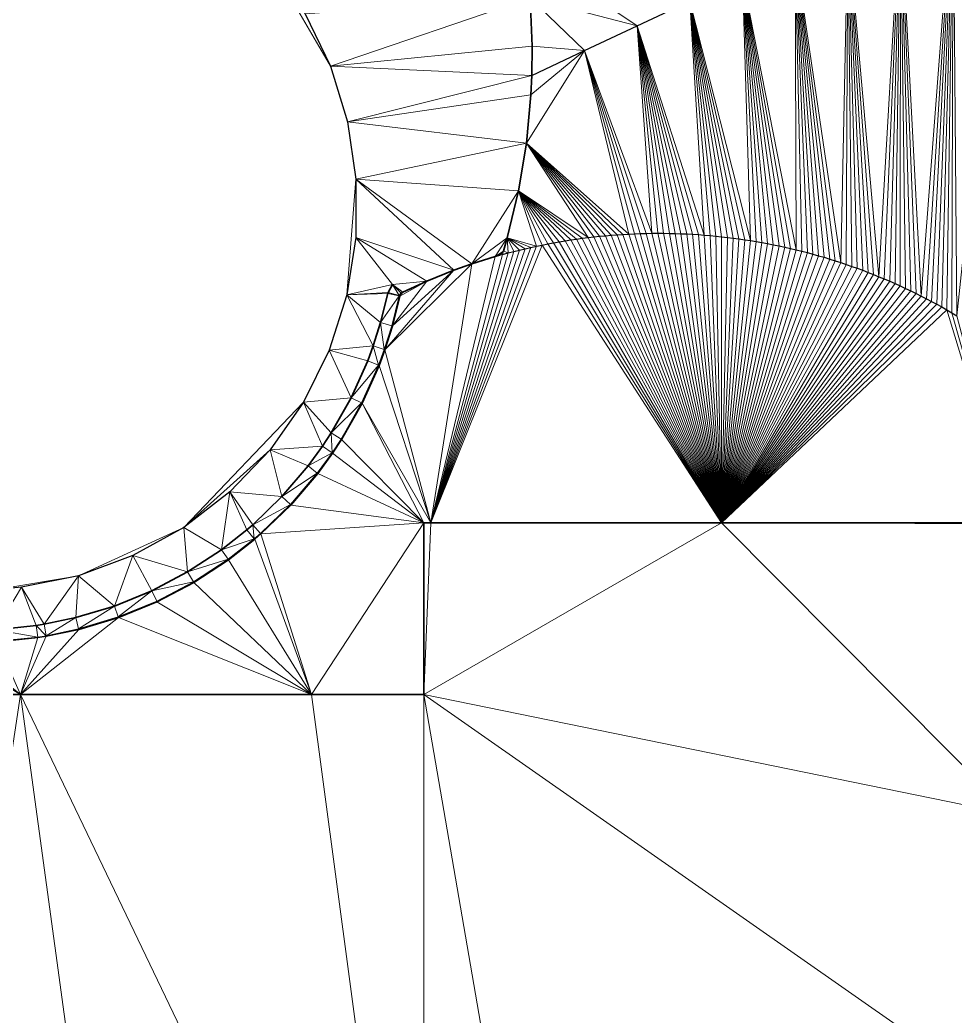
# Model space of a CAD drawing. Header units: metres. Extents: x 246428 to 246884, y 7418966 to 7419490.
# Drawn here: x 246852.26 to 246868.33, y 7419378 to 7419395.13 of the extents above; entities that cross this region are included whole.
import ezdxf

# ---------------------------------------------------------------- set-up
doc = ezdxf.new("R2010")
doc.units = ezdxf.units.M
doc.linetypes.add('blank name', pattern=[0])
doc.linetypes.add('HIDDEN', pattern=[9.525, 6.35, -3.175])
doc.layers.add('_12D_UNMAPPED', color=7, linetype='Continuous')
doc.layers.add('GRADELINES', color=250, linetype='HIDDEN', lineweight=25)
doc.layers.add('MISC_PATHS', color=7, linetype='Continuous', lineweight=35)
for name, color, linetype, lineweight, true_color in [('KERB_BACK', 7, 'Continuous', 35, 0x5fd2ff), ('KERB_LIP', 7, 'Continuous', 35, 0x5fd2ff), ('KERB_TOP', 7, 'Continuous', 18, 0xb9b9b9)]:
    doc.layers.add(name, color=color, linetype=linetype, lineweight=lineweight, true_color=true_color)

msp = doc.modelspace()

# ---------------------------------------------------------------- linework, layer by layer
at = {"layer": '_12D_UNMAPPED', "color": 3, "linetype": 'blank name', "lineweight": 0}
for points in [[(246868.362, 7419390.042, 36.398), (246868.298, 7419397.572, 36.606), (246869.203, 7419397.996, 36.596)], [(246867.75, 7419390.38, 36.401), (246867.393, 7419397.147, 36.616), (246868.298, 7419397.572, 36.606)], [(246867.838, 7419390.334, 36.4), (246867.75, 7419390.38, 36.401), (246868.298, 7419397.572, 36.606)], [(246867.927, 7419390.288, 36.4), (246867.838, 7419390.334, 36.4), (246868.298, 7419397.572, 36.606)], [(246868.015, 7419390.24, 36.4), (246867.927, 7419390.288, 36.4), (246868.298, 7419397.572, 36.606)], [(246868.103, 7419390.192, 36.399), (246868.015, 7419390.24, 36.4), (246868.298, 7419397.572, 36.606)], [(246868.19, 7419390.143, 36.399), (246868.103, 7419390.192, 36.399), (246868.298, 7419397.572, 36.606)], [(246868.276, 7419390.093, 36.399), (246868.19, 7419390.143, 36.399), (246868.298, 7419397.572, 36.606)], [(246868.362, 7419390.042, 36.398), (246868.276, 7419390.093, 36.399), (246868.298, 7419397.572, 36.606)], [(246867.022, 7419390.712, 36.404), (246866.487, 7419396.722, 36.626), (246867.393, 7419397.147, 36.616)], [(246867.114, 7419390.674, 36.403), (246867.022, 7419390.712, 36.404), (246867.393, 7419397.147, 36.616)], [(246867.206, 7419390.635, 36.403), (246867.114, 7419390.674, 36.403), (246867.393, 7419397.147, 36.616)], [(246867.298, 7419390.594, 36.403), (246867.206, 7419390.635, 36.403), (246867.393, 7419397.147, 36.616)], [(246867.389, 7419390.553, 36.402), (246867.298, 7419390.594, 36.403), (246867.393, 7419397.147, 36.616)], [(246867.48, 7419390.511, 36.402), (246867.389, 7419390.553, 36.402), (246867.393, 7419397.147, 36.616)], [(246867.66, 7419390.424, 36.401), (246867.57, 7419390.468, 36.401), (246867.393, 7419397.147, 36.616)], [(246867.75, 7419390.38, 36.401), (246867.66, 7419390.424, 36.401), (246867.393, 7419397.147, 36.616)], [(246867.57, 7419390.468, 36.401), (246867.48, 7419390.511, 36.402), (246867.393, 7419397.147, 36.616)], [(246866.366, 7419390.955, 36.407), (246865.582, 7419396.297, 36.636), (246866.487, 7419396.722, 36.626)], [(246866.46, 7419390.923, 36.407), (246866.366, 7419390.955, 36.407), (246866.487, 7419396.722, 36.626)], [(246866.555, 7419390.89, 36.406), (246866.46, 7419390.923, 36.407), (246866.487, 7419396.722, 36.626)], [(246866.836, 7419390.786, 36.405), (246866.743, 7419390.822, 36.405), (246866.487, 7419396.722, 36.626)], [(246866.743, 7419390.822, 36.405), (246866.649, 7419390.856, 36.406), (246866.487, 7419396.722, 36.626)], [(246866.649, 7419390.856, 36.406), (246866.555, 7419390.89, 36.406), (246866.487, 7419396.722, 36.626)], [(246867.022, 7419390.712, 36.404), (246866.929, 7419390.75, 36.404), (246866.487, 7419396.722, 36.626)], [(246866.929, 7419390.75, 36.404), (246866.836, 7419390.786, 36.405), (246866.487, 7419396.722, 36.626)], [(246861.024, 7419395.505, 36.676), (246860.929, 7419396.333, 36.67), (246862.866, 7419395.023, 36.666)], [(246862.866, 7419395.023, 36.666), (246860.929, 7419396.333, 36.67), (246863.772, 7419395.447, 36.656)], [(246865.597, 7419391.175, 36.411), (246864.677, 7419395.872, 36.646), (246865.582, 7419396.297, 36.636)], [(246865.694, 7419391.151, 36.411), (246865.597, 7419391.175, 36.411), (246865.582, 7419396.297, 36.636)], [(246866.271, 7419390.986, 36.408), (246866.175, 7419391.016, 36.408), (246865.582, 7419396.297, 36.636)], [(246865.983, 7419391.073, 36.409), (246865.887, 7419391.1, 36.41), (246865.582, 7419396.297, 36.636)], [(246866.366, 7419390.955, 36.407), (246866.271, 7419390.986, 36.408), (246865.582, 7419396.297, 36.636)], [(246866.175, 7419391.016, 36.408), (246866.079, 7419391.045, 36.409), (246865.582, 7419396.297, 36.636)], [(246866.079, 7419391.045, 36.409), (246865.983, 7419391.073, 36.409), (246865.582, 7419396.297, 36.636)], [(246865.887, 7419391.1, 36.41), (246865.791, 7419391.126, 36.41), (246865.582, 7419396.297, 36.636)], [(246865.791, 7419391.126, 36.41), (246865.694, 7419391.151, 36.411), (246865.582, 7419396.297, 36.636)], [(246856.594, 7419396.054, 37.184), (246857.159, 7419395.23, 37.194), (246857.593, 7419394.331, 37.201)], [(246864.813, 7419391.333, 36.416), (246863.772, 7419395.447, 36.656), (246864.677, 7419395.872, 36.646)], [(246865.304, 7419391.241, 36.413), (246865.206, 7419391.262, 36.414), (246864.677, 7419395.872, 36.646)], [(246865.499, 7419391.198, 36.412), (246865.402, 7419391.22, 36.412), (246864.677, 7419395.872, 36.646)], [(246865.01, 7419391.299, 36.415), (246864.911, 7419391.317, 36.415), (246864.677, 7419395.872, 36.646)], [(246864.911, 7419391.317, 36.415), (246864.813, 7419391.333, 36.416), (246864.677, 7419395.872, 36.646)], [(246865.108, 7419391.281, 36.414), (246865.01, 7419391.299, 36.415), (246864.677, 7419395.872, 36.646)], [(246865.597, 7419391.175, 36.411), (246865.499, 7419391.198, 36.412), (246864.677, 7419395.872, 36.646)], [(246865.206, 7419391.262, 36.414), (246865.108, 7419391.281, 36.414), (246864.677, 7419395.872, 36.646)], [(246865.402, 7419391.22, 36.412), (246865.304, 7419391.241, 36.413), (246864.677, 7419395.872, 36.646)], [(246857.159, 7419395.23, 37.194), (246861.024, 7419395.505, 36.676), (246857.593, 7419394.331, 37.201)], [(246861.024, 7419395.505, 36.676), (246861.061, 7419394.673, 36.683), (246857.593, 7419394.331, 37.201)], [(246861.961, 7419394.598, 36.676), (246861.024, 7419395.505, 36.676), (246862.866, 7419395.023, 36.666)], [(246861.061, 7419394.673, 36.683), (246861.024, 7419395.505, 36.676), (246861.961, 7419394.598, 36.676)], [(246864.019, 7419391.428, 36.421), (246862.866, 7419395.023, 36.666), (246863.772, 7419395.447, 36.656)], [(246864.714, 7419391.348, 36.417), (246864.615, 7419391.363, 36.417), (246863.772, 7419395.447, 36.656)], [(246864.317, 7419391.4, 36.419), (246864.218, 7419391.41, 36.42), (246863.772, 7419395.447, 36.656)], [(246864.218, 7419391.41, 36.42), (246864.118, 7419391.419, 36.42), (246863.772, 7419395.447, 36.656)], [(246864.118, 7419391.419, 36.42), (246864.019, 7419391.428, 36.421), (246863.772, 7419395.447, 36.656)], [(246864.417, 7419391.388, 36.419), (246864.317, 7419391.4, 36.419), (246863.772, 7419395.447, 36.656)], [(246864.516, 7419391.376, 36.418), (246864.417, 7419391.388, 36.419), (246863.772, 7419395.447, 36.656)], [(246864.615, 7419391.363, 36.417), (246864.516, 7419391.376, 36.418), (246863.772, 7419395.447, 36.656)], [(246864.813, 7419391.333, 36.416), (246864.714, 7419391.348, 36.417), (246863.772, 7419395.447, 36.656)], [(246863.119, 7419391.458, 36.428), (246861.961, 7419394.598, 36.676), (246862.866, 7419395.023, 36.666)], [(246863.719, 7419391.447, 36.423), (246863.619, 7419391.451, 36.424), (246862.866, 7419395.023, 36.666)], [(246863.819, 7419391.441, 36.423), (246863.719, 7419391.447, 36.423), (246862.866, 7419395.023, 36.666)], [(246863.519, 7419391.455, 36.425), (246863.419, 7419391.457, 36.425), (246862.866, 7419395.023, 36.666)], [(246863.619, 7419391.451, 36.424), (246863.519, 7419391.455, 36.425), (246862.866, 7419395.023, 36.666)], [(246863.419, 7419391.457, 36.425), (246863.319, 7419391.458, 36.426), (246862.866, 7419395.023, 36.666)], [(246863.319, 7419391.458, 36.426), (246863.219, 7419391.459, 36.427), (246862.866, 7419395.023, 36.666)], [(246863.219, 7419391.459, 36.427), (246863.119, 7419391.458, 36.428), (246862.866, 7419395.023, 36.666)], [(246863.919, 7419391.435, 36.422), (246863.819, 7419391.441, 36.423), (246862.866, 7419395.023, 36.666)], [(246864.019, 7419391.428, 36.421), (246863.919, 7419391.435, 36.422), (246862.866, 7419395.023, 36.666)], [(246861.061, 7419394.673, 36.683), (246861.056, 7419394.173, 36.686), (246857.593, 7419394.331, 37.201)], [(246860.962, 7419393.01, 36.601), (246861.041, 7419393.84, 36.662), (246861.961, 7419394.598, 36.676)], [(246862.72, 7419391.446, 36.431), (246860.962, 7419393.01, 36.601), (246861.961, 7419394.598, 36.676)], [(246861.041, 7419393.84, 36.662), (246861.056, 7419394.173, 36.686), (246861.961, 7419394.598, 36.676)], [(246861.056, 7419394.173, 36.686), (246861.061, 7419394.673, 36.683), (246861.961, 7419394.598, 36.676)], [(246862.82, 7419391.45, 36.43), (246862.72, 7419391.446, 36.431), (246861.961, 7419394.598, 36.676)], [(246862.919, 7419391.454, 36.429), (246862.82, 7419391.45, 36.43), (246861.961, 7419394.598, 36.676)], [(246863.119, 7419391.458, 36.428), (246863.019, 7419391.456, 36.428), (246861.961, 7419394.598, 36.676)], [(246863.019, 7419391.456, 36.428), (246862.919, 7419391.454, 36.429), (246861.961, 7419394.598, 36.676)], [(246857.593, 7419394.331, 37.201), (246861.056, 7419394.173, 36.686), (246857.887, 7419393.376, 37.207)], [(246861.056, 7419394.173, 36.686), (246861.041, 7419393.84, 36.662), (246857.887, 7419393.376, 37.207)], [(246861.041, 7419393.84, 36.662), (246860.962, 7419393.01, 36.601), (246857.887, 7419393.376, 37.207)], [(246857.887, 7419393.376, 37.207), (246860.962, 7419393.01, 36.601), (246858.033, 7419392.387, 37.21)], [(246860.962, 7419393.01, 36.601), (246860.827, 7419392.188, 36.541), (246858.033, 7419392.387, 37.21)], [(246860.962, 7419393.01, 36.601), (246862.022, 7419391.385, 36.436), (246860.827, 7419392.188, 36.541)], [(246862.221, 7419391.408, 36.435), (246862.122, 7419391.397, 36.435), (246860.962, 7419393.01, 36.601)], [(246862.321, 7419391.417, 36.434), (246862.221, 7419391.408, 36.435), (246860.962, 7419393.01, 36.601)], [(246862.42, 7419391.426, 36.433), (246862.321, 7419391.417, 36.434), (246860.962, 7419393.01, 36.601)], [(246862.52, 7419391.433, 36.432), (246862.42, 7419391.426, 36.433), (246860.962, 7419393.01, 36.601)], [(246862.62, 7419391.44, 36.431), (246862.52, 7419391.433, 36.432), (246860.962, 7419393.01, 36.601)], [(246862.122, 7419391.397, 36.435), (246862.022, 7419391.385, 36.436), (246860.962, 7419393.01, 36.601)], [(246862.72, 7419391.446, 36.431), (246862.62, 7419391.44, 36.431), (246860.962, 7419393.01, 36.601)], [(246858.028, 7419391.388, 37.21), (246857.873, 7419390.401, 37.208), (246858.033, 7419392.387, 37.21)], [(246859.712, 7419390.824, 36.457), (246858.028, 7419391.388, 37.21), (246858.033, 7419392.387, 37.21)], [(246860.026, 7419390.936, 36.454), (246859.712, 7419390.824, 36.457), (246858.033, 7419392.387, 37.21)], [(246859.712, 7419390.824, 36.457), (246859.712, 7419390.824, 36.457), (246858.033, 7419392.387, 37.21)], [(246860.827, 7419392.188, 36.541), (246860.026, 7419390.936, 36.454), (246858.033, 7419392.387, 37.21)], [(246860.634, 7419391.378, 36.48), (246860.026, 7419390.936, 36.454), (246860.827, 7419392.188, 36.541)], [(246861.135, 7419391.237, 36.444), (246860.634, 7419391.378, 36.48), (246860.827, 7419392.188, 36.541)], [(246861.626, 7419391.329, 36.439), (246861.528, 7419391.313, 36.44), (246860.827, 7419392.188, 36.541)], [(246862.022, 7419391.385, 36.436), (246861.923, 7419391.373, 36.437), (246860.827, 7419392.188, 36.541)], [(246861.528, 7419391.313, 36.44), (246861.429, 7419391.295, 36.441), (246860.827, 7419392.188, 36.541)], [(246861.725, 7419391.345, 36.439), (246861.626, 7419391.329, 36.439), (246860.827, 7419392.188, 36.541)], [(246861.923, 7419391.373, 36.437), (246861.824, 7419391.359, 36.438), (246860.827, 7419392.188, 36.541)], [(246861.824, 7419391.359, 36.438), (246861.725, 7419391.345, 36.439), (246860.827, 7419392.188, 36.541)], [(246861.233, 7419391.257, 36.443), (246861.135, 7419391.237, 36.444), (246860.827, 7419392.188, 36.541)], [(246861.429, 7419391.295, 36.441), (246861.331, 7419391.277, 36.442), (246860.827, 7419392.188, 36.541)], [(246861.331, 7419391.277, 36.442), (246861.233, 7419391.257, 36.443), (246860.827, 7419392.188, 36.541)], [(246858.028, 7419391.388, 37.21), (246858.662, 7419390.576, 37.223), (246857.873, 7419390.401, 37.208)], [(246859.712, 7419390.824, 36.457), (246859.248, 7419390.637, 36.462), (246858.028, 7419391.388, 37.21)], [(246859.248, 7419390.637, 36.462), (246858.662, 7419390.576, 37.223), (246858.028, 7419391.388, 37.21)], [(246860.634, 7419391.378, 36.48), (246860.424, 7419391.062, 36.45), (246860.026, 7419390.936, 36.454)], [(246860.634, 7419391.378, 36.48), (246860.57, 7419391.152, 36.463), (246860.424, 7419391.062, 36.45)], [(246860.57, 7419391.152, 36.463), (246860.634, 7419391.378, 36.48), (246860.649, 7419391.12, 36.448)], [(246861.037, 7419391.215, 36.445), (246860.634, 7419391.378, 36.48), (246861.135, 7419391.237, 36.444)], [(246860.94, 7419391.193, 36.445), (246860.634, 7419391.378, 36.48), (246861.037, 7419391.215, 36.445)], [(246860.649, 7419391.12, 36.448), (246860.634, 7419391.378, 36.48), (246860.746, 7419391.145, 36.447)], [(246860.746, 7419391.145, 36.447), (246860.634, 7419391.378, 36.48), (246860.843, 7419391.169, 36.446)], [(246860.843, 7419391.169, 36.446), (246860.634, 7419391.378, 36.48), (246860.94, 7419391.193, 36.445)], [(246864.317, 7419386.481, 36.452), (246861.626, 7419391.329, 36.439), (246861.725, 7419391.345, 36.439)], [(246864.317, 7419386.481, 36.452), (246861.725, 7419391.345, 36.439), (246861.824, 7419391.359, 36.438)], [(246864.317, 7419386.481, 36.452), (246861.824, 7419391.359, 36.438), (246861.923, 7419391.373, 36.437)], [(246864.317, 7419386.481, 36.452), (246861.923, 7419391.373, 36.437), (246862.022, 7419391.385, 36.436)], [(246864.317, 7419386.481, 36.452), (246862.022, 7419391.385, 36.436), (246862.122, 7419391.397, 36.435)], [(246864.317, 7419386.481, 36.452), (246862.122, 7419391.397, 36.435), (246862.221, 7419391.408, 36.435)], [(246864.317, 7419386.481, 36.452), (246862.221, 7419391.408, 36.435), (246862.321, 7419391.417, 36.434)], [(246864.317, 7419386.481, 36.452), (246862.321, 7419391.417, 36.434), (246862.42, 7419391.426, 36.433)], [(246864.317, 7419386.481, 36.452), (246862.42, 7419391.426, 36.433), (246862.52, 7419391.433, 36.432)], [(246864.317, 7419386.481, 36.452), (246862.52, 7419391.433, 36.432), (246862.62, 7419391.44, 36.431)], [(246864.317, 7419386.481, 36.452), (246862.62, 7419391.44, 36.431), (246862.72, 7419391.446, 36.431)], [(246864.317, 7419386.481, 36.452), (246862.72, 7419391.446, 36.431), (246862.82, 7419391.45, 36.43)], [(246864.317, 7419386.481, 36.452), (246862.82, 7419391.45, 36.43), (246862.919, 7419391.454, 36.429)], [(246864.317, 7419386.481, 36.452), (246862.919, 7419391.454, 36.429), (246863.019, 7419391.456, 36.428)], [(246864.317, 7419386.481, 36.452), (246863.019, 7419391.456, 36.428), (246863.119, 7419391.458, 36.428)], [(246864.317, 7419386.481, 36.452), (246863.119, 7419391.458, 36.428), (246863.219, 7419391.459, 36.427)], [(246864.317, 7419386.481, 36.452), (246863.219, 7419391.459, 36.427), (246863.319, 7419391.458, 36.426)], [(246864.317, 7419386.481, 36.452), (246863.319, 7419391.458, 36.426), (246863.419, 7419391.457, 36.425)], [(246864.317, 7419386.481, 36.452), (246863.419, 7419391.457, 36.425), (246863.519, 7419391.455, 36.425)], [(246864.317, 7419386.481, 36.452), (246863.519, 7419391.455, 36.425), (246863.619, 7419391.451, 36.424)], [(246864.317, 7419386.481, 36.452), (246863.619, 7419391.451, 36.424), (246863.719, 7419391.447, 36.423)], [(246864.317, 7419386.481, 36.452), (246863.719, 7419391.447, 36.423), (246863.819, 7419391.441, 36.423)], [(246864.317, 7419386.481, 36.452), (246863.819, 7419391.441, 36.423), (246863.919, 7419391.435, 36.422)], [(246864.317, 7419386.481, 36.452), (246863.919, 7419391.435, 36.422), (246864.019, 7419391.428, 36.421)], [(246864.317, 7419386.481, 36.452), (246864.019, 7419391.428, 36.421), (246864.118, 7419391.419, 36.42)], [(246864.317, 7419386.481, 36.452), (246864.118, 7419391.419, 36.42), (246864.218, 7419391.41, 36.42)], [(246864.317, 7419386.481, 36.452), (246864.218, 7419391.41, 36.42), (246864.317, 7419391.4, 36.419)], [(246864.317, 7419386.481, 36.452), (246864.317, 7419391.4, 36.419), (246864.417, 7419391.388, 36.419)], [(246864.317, 7419386.481, 36.452), (246864.417, 7419391.388, 36.419), (246864.516, 7419391.376, 36.418)], [(246864.317, 7419386.481, 36.452), (246864.516, 7419391.376, 36.418), (246864.615, 7419391.363, 36.417)], [(246864.317, 7419386.481, 36.452), (246864.615, 7419391.363, 36.417), (246864.714, 7419391.348, 36.417)], [(246864.317, 7419386.481, 36.452), (246864.714, 7419391.348, 36.417), (246864.813, 7419391.333, 36.416)], [(246864.317, 7419386.481, 36.452), (246859.317, 7419386.481, 36.489), (246861.233, 7419391.257, 36.443)], [(246859.317, 7419386.481, 36.489), (246861.135, 7419391.237, 36.444), (246861.233, 7419391.257, 36.443)], [(246859.317, 7419386.481, 36.489), (246861.037, 7419391.215, 36.445), (246861.135, 7419391.237, 36.444)], [(246859.317, 7419386.481, 36.489), (246860.94, 7419391.193, 36.445), (246861.037, 7419391.215, 36.445)], [(246859.317, 7419386.481, 36.489), (246860.843, 7419391.169, 36.446), (246860.94, 7419391.193, 36.445)], [(246859.317, 7419386.481, 36.489), (246860.746, 7419391.145, 36.447), (246860.843, 7419391.169, 36.446)], [(246864.317, 7419386.481, 36.452), (246861.233, 7419391.257, 36.443), (246861.331, 7419391.277, 36.442)], [(246864.317, 7419386.481, 36.452), (246861.331, 7419391.277, 36.442), (246861.429, 7419391.295, 36.441)], [(246864.317, 7419386.481, 36.452), (246861.429, 7419391.295, 36.441), (246861.528, 7419391.313, 36.44)], [(246864.317, 7419386.481, 36.452), (246861.528, 7419391.313, 36.44), (246861.626, 7419391.329, 36.439)], [(246864.317, 7419386.481, 36.452), (246864.813, 7419391.333, 36.416), (246864.911, 7419391.317, 36.415)], [(246864.317, 7419386.481, 36.452), (246864.911, 7419391.317, 36.415), (246865.01, 7419391.299, 36.415)], [(246864.317, 7419386.481, 36.452), (246865.01, 7419391.299, 36.415), (246865.108, 7419391.281, 36.414)], [(246864.317, 7419386.481, 36.452), (246865.108, 7419391.281, 36.414), (246865.206, 7419391.262, 36.414)], [(246864.317, 7419386.481, 36.452), (246865.206, 7419391.262, 36.414), (246865.304, 7419391.241, 36.413)], [(246864.317, 7419386.481, 36.452), (246865.304, 7419391.241, 36.413), (246865.402, 7419391.22, 36.412)], [(246864.317, 7419386.481, 36.452), (246865.402, 7419391.22, 36.412), (246865.499, 7419391.198, 36.412)], [(246864.317, 7419386.481, 36.452), (246865.499, 7419391.198, 36.412), (246865.597, 7419391.175, 36.411)], [(246864.317, 7419386.481, 36.452), (246865.597, 7419391.175, 36.411), (246865.694, 7419391.151, 36.411)], [(246859.317, 7419386.481, 36.489), (246860.649, 7419391.12, 36.448), (246860.746, 7419391.145, 36.447)], [(246859.317, 7419386.481, 36.489), (246860.552, 7419391.093, 36.449), (246860.649, 7419391.12, 36.448)], [(246859.317, 7419386.481, 36.489), (246860.424, 7419391.062, 36.45), (246860.552, 7419391.093, 36.449)], [(246860.424, 7419391.062, 36.45), (246859.317, 7419386.481, 36.489), (246860.026, 7419390.936, 36.454)], [(246860.57, 7419391.152, 36.463), (246860.501, 7419391.084, 36.456), (246860.424, 7419391.062, 36.45)], [(246860.424, 7419391.062, 36.45), (246860.501, 7419391.084, 36.456), (246860.552, 7419391.093, 36.449)], [(246860.57, 7419391.152, 36.463), (246860.569, 7419391.149, 36.463), (246860.501, 7419391.084, 36.456)], [(246860.569, 7419391.149, 36.463), (246860.509, 7419391.087, 36.457), (246860.501, 7419391.084, 36.456)], [(246860.501, 7419391.084, 36.456), (246860.509, 7419391.087, 36.457), (246860.552, 7419391.093, 36.449)], [(246860.509, 7419391.087, 36.457), (246860.569, 7419391.149, 36.463), (246860.552, 7419391.093, 36.449)], [(246860.552, 7419391.093, 36.449), (246860.569, 7419391.149, 36.463), (246860.649, 7419391.12, 36.448)], [(246860.569, 7419391.149, 36.463), (246860.57, 7419391.152, 36.463), (246860.649, 7419391.12, 36.448)], [(246864.317, 7419386.481, 36.452), (246865.694, 7419391.151, 36.411), (246865.791, 7419391.126, 36.41)], [(246864.317, 7419386.481, 36.452), (246865.791, 7419391.126, 36.41), (246865.887, 7419391.1, 36.41)], [(246864.317, 7419386.481, 36.452), (246865.887, 7419391.1, 36.41), (246865.983, 7419391.073, 36.409)], [(246864.317, 7419386.481, 36.452), (246865.983, 7419391.073, 36.409), (246866.079, 7419391.045, 36.409)], [(246864.317, 7419386.481, 36.452), (246866.079, 7419391.045, 36.409), (246866.175, 7419391.016, 36.408)], [(246864.317, 7419386.481, 36.452), (246866.175, 7419391.016, 36.408), (246866.271, 7419390.986, 36.408)], [(246859.712, 7419390.824, 36.457), (246860.026, 7419390.936, 36.454), (246858.529, 7419389.456, 36.475)], [(246860.026, 7419390.936, 36.454), (246859.317, 7419386.481, 36.489), (246858.529, 7419389.456, 36.475)], [(246859.712, 7419390.824, 36.457), (246859.712, 7419390.824, 36.457), (246858.529, 7419389.456, 36.475)], [(246858.658, 7419389.865, 36.471), (246859.712, 7419390.824, 36.457), (246858.529, 7419389.456, 36.475)], [(246859.248, 7419390.637, 36.462), (246859.712, 7419390.824, 36.457), (246858.658, 7419389.865, 36.471)], [(246864.317, 7419386.481, 36.452), (246866.271, 7419390.986, 36.408), (246866.366, 7419390.955, 36.407)], [(246864.317, 7419386.481, 36.452), (246866.366, 7419390.955, 36.407), (246866.46, 7419390.923, 36.407)], [(246864.317, 7419386.481, 36.452), (246866.46, 7419390.923, 36.407), (246866.555, 7419390.89, 36.406)], [(246864.317, 7419386.481, 36.452), (246866.555, 7419390.89, 36.406), (246866.649, 7419390.856, 36.406)], [(246864.317, 7419386.481, 36.452), (246866.649, 7419390.856, 36.406), (246866.743, 7419390.822, 36.405)], [(246864.317, 7419386.481, 36.452), (246866.743, 7419390.822, 36.405), (246866.836, 7419390.786, 36.405)], [(246864.317, 7419386.481, 36.452), (246866.836, 7419390.786, 36.405), (246866.929, 7419390.75, 36.404)], [(246864.317, 7419386.481, 36.452), (246866.929, 7419390.75, 36.404), (246867.022, 7419390.712, 36.404)], [(246864.317, 7419386.481, 36.452), (246867.022, 7419390.712, 36.404), (246867.114, 7419390.674, 36.403)], [(246864.317, 7419386.481, 36.452), (246867.114, 7419390.674, 36.403), (246867.206, 7419390.635, 36.403)], [(246858.662, 7419390.576, 37.223), (246858.584, 7419390.441, 37.223), (246857.873, 7419390.401, 37.208)], [(246858.662, 7419390.576, 37.223), (246858.777, 7419390.387, 37.223), (246858.584, 7419390.441, 37.223)], [(246858.785, 7419390.379, 36.467), (246859.248, 7419390.637, 36.462), (246858.658, 7419389.865, 36.471)], [(246859.248, 7419390.637, 36.462), (246858.839, 7419390.448, 36.466), (246858.662, 7419390.576, 37.223)], [(246858.839, 7419390.448, 36.466), (246858.804, 7419390.435, 37.223), (246858.662, 7419390.576, 37.223)], [(246858.804, 7419390.435, 37.223), (246858.777, 7419390.387, 37.223), (246858.662, 7419390.576, 37.223)], [(246858.839, 7419390.448, 36.466), (246859.248, 7419390.637, 36.462), (246858.785, 7419390.379, 36.467)], [(246864.317, 7419386.481, 36.452), (246867.206, 7419390.635, 36.403), (246867.298, 7419390.594, 36.403)], [(246864.317, 7419386.481, 36.452), (246867.298, 7419390.594, 36.403), (246867.389, 7419390.553, 36.402)], [(246864.317, 7419386.481, 36.452), (246867.389, 7419390.553, 36.402), (246867.48, 7419390.511, 36.402)], [(246864.317, 7419386.481, 36.452), (246867.48, 7419390.511, 36.402), (246867.57, 7419390.468, 36.401)], [(246857.873, 7419390.401, 37.208), (246858.33, 7419389.525, 37.219), (246857.57, 7419389.449, 37.204)], [(246858.584, 7419390.441, 37.223), (246858.579, 7419390.422, 37.223), (246857.873, 7419390.401, 37.208)], [(246858.579, 7419390.422, 37.223), (246858.456, 7419389.922, 37.221), (246857.873, 7419390.401, 37.208)], [(246858.456, 7419389.922, 37.221), (246858.33, 7419389.525, 37.219), (246857.873, 7419390.401, 37.208)], [(246858.579, 7419390.422, 37.223), (246858.775, 7419390.381, 37.223), (246858.456, 7419389.922, 37.221)], [(246858.775, 7419390.381, 37.223), (246858.648, 7419389.868, 37.221), (246858.456, 7419389.922, 37.221)], [(246858.584, 7419390.441, 37.223), (246858.777, 7419390.387, 37.223), (246858.579, 7419390.422, 37.223)], [(246858.777, 7419390.387, 37.223), (246858.775, 7419390.381, 37.223), (246858.579, 7419390.422, 37.223)], [(246858.775, 7419390.381, 37.223), (246858.658, 7419389.865, 36.471), (246858.648, 7419389.868, 37.221)], [(246858.785, 7419390.379, 36.467), (246858.658, 7419389.865, 36.471), (246858.775, 7419390.381, 37.223)], [(246858.777, 7419390.387, 37.223), (246858.786, 7419390.385, 36.467), (246858.775, 7419390.381, 37.223)], [(246858.786, 7419390.385, 36.467), (246858.785, 7419390.379, 36.467), (246858.775, 7419390.381, 37.223)], [(246858.804, 7419390.435, 37.223), (246858.812, 7419390.428, 36.466), (246858.777, 7419390.387, 37.223)], [(246858.812, 7419390.428, 36.466), (246858.786, 7419390.385, 36.467), (246858.777, 7419390.387, 37.223)], [(246858.786, 7419390.385, 36.467), (246858.839, 7419390.448, 36.466), (246858.785, 7419390.379, 36.467)], [(246858.812, 7419390.428, 36.466), (246858.839, 7419390.448, 36.466), (246858.786, 7419390.385, 36.467)], [(246858.839, 7419390.448, 36.466), (246858.812, 7419390.429, 36.466), (246858.804, 7419390.435, 37.223)], [(246858.812, 7419390.429, 36.466), (246858.812, 7419390.428, 36.466), (246858.804, 7419390.435, 37.223)], [(246858.812, 7419390.429, 36.466), (246858.839, 7419390.448, 36.466), (246858.812, 7419390.428, 36.466)], [(246864.317, 7419386.481, 36.452), (246867.57, 7419390.468, 36.401), (246867.66, 7419390.424, 36.401)], [(246864.317, 7419386.481, 36.452), (246867.66, 7419390.424, 36.401), (246867.75, 7419390.38, 36.401)], [(246864.317, 7419386.481, 36.452), (246867.75, 7419390.38, 36.401), (246867.838, 7419390.334, 36.4)], [(246864.317, 7419386.481, 36.452), (246867.838, 7419390.334, 36.4), (246867.927, 7419390.288, 36.4)], [(246864.317, 7419386.481, 36.452), (246867.927, 7419390.288, 36.4), (246868.015, 7419390.24, 36.4)], [(246864.317, 7419386.481, 36.452), (246868.015, 7419390.24, 36.4), (246868.103, 7419390.192, 36.399)], [(246864.317, 7419386.481, 36.452), (246868.103, 7419390.192, 36.399), (246868.19, 7419390.143, 36.399)], [(246869.3, 7419386.481, 36.416), (246864.317, 7419386.481, 36.452), (246868.19, 7419390.143, 36.399)], [(246869.3, 7419386.481, 36.416), (246868.19, 7419390.143, 36.399), (246868.276, 7419390.093, 36.399)], [(246869.3, 7419386.481, 36.416), (246868.276, 7419390.093, 36.399), (246868.362, 7419390.042, 36.398)], [(246858.456, 7419389.922, 37.221), (246858.519, 7419389.46, 37.219), (246858.33, 7419389.525, 37.219)], [(246858.648, 7419389.868, 37.221), (246858.519, 7419389.46, 37.219), (246858.456, 7419389.922, 37.221)], [(246858.648, 7419389.868, 37.221), (246858.529, 7419389.456, 36.475), (246858.519, 7419389.46, 37.219)], [(246858.658, 7419389.865, 36.471), (246858.529, 7419389.456, 36.475), (246858.648, 7419389.868, 37.221)], [(246858.33, 7419389.525, 37.219), (246858.234, 7419389.265, 37.218), (246857.57, 7419389.449, 37.204)], [(246858.33, 7419389.525, 37.219), (246858.42, 7419389.192, 37.218), (246858.234, 7419389.265, 37.218)], [(246858.519, 7419389.46, 37.219), (246858.42, 7419389.192, 37.218), (246858.33, 7419389.525, 37.219)], [(246858.519, 7419389.46, 37.219), (246858.43, 7419389.188, 36.478), (246858.42, 7419389.192, 37.218)], [(246858.529, 7419389.456, 36.475), (246858.43, 7419389.188, 36.478), (246858.519, 7419389.46, 37.219)], [(246858.529, 7419389.456, 36.475), (246859.317, 7419386.481, 36.489), (246858.43, 7419389.188, 36.478)], [(246857.57, 7419389.449, 37.204), (246857.951, 7419388.631, 37.214), (246857.128, 7419388.554, 37.197)], [(246858.234, 7419389.265, 37.218), (246857.951, 7419388.631, 37.214), (246857.57, 7419389.449, 37.204)], [(246858.234, 7419389.265, 37.218), (246858.42, 7419389.192, 37.218), (246857.951, 7419388.631, 37.214)], [(246858.42, 7419389.192, 37.218), (246858.129, 7419388.541, 37.214), (246857.951, 7419388.631, 37.214)], [(246858.42, 7419389.192, 37.218), (246858.43, 7419389.188, 36.478), (246858.129, 7419388.541, 37.214)], [(246858.43, 7419389.188, 36.478), (246858.138, 7419388.536, 36.484), (246858.129, 7419388.541, 37.214)], [(246858.43, 7419389.188, 36.478), (246859.317, 7419386.481, 36.489), (246858.138, 7419388.536, 36.484)], [(246857.951, 7419388.631, 37.214), (246857.609, 7419388.028, 37.208), (246857.128, 7419388.554, 37.197)], [(246857.951, 7419388.631, 37.214), (246858.129, 7419388.541, 37.214), (246857.609, 7419388.028, 37.208)], [(246855.074, 7419386.403, 37.165), (246857.128, 7419388.554, 37.197), (246856.555, 7419387.735, 37.189)], [(246857.128, 7419388.554, 37.197), (246857.456, 7419387.796, 37.206), (246856.555, 7419387.735, 37.189)], [(246857.609, 7419388.028, 37.208), (246857.456, 7419387.796, 37.206), (246857.128, 7419388.554, 37.197)], [(246858.129, 7419388.541, 37.214), (246857.778, 7419387.921, 37.208), (246857.609, 7419388.028, 37.208)], [(246858.129, 7419388.541, 37.214), (246858.138, 7419388.536, 36.484), (246857.778, 7419387.921, 37.208)], [(246858.138, 7419388.536, 36.484), (246857.786, 7419387.915, 36.491), (246857.778, 7419387.921, 37.208)], [(246858.138, 7419388.536, 36.484), (246859.2, 7419386.481, 36.49), (246857.786, 7419387.915, 36.491)], [(246859.317, 7419386.481, 36.489), (246859.2, 7419386.481, 36.49), (246858.138, 7419388.536, 36.484)], [(246857.609, 7419388.028, 37.208), (246857.621, 7419387.682, 37.206), (246857.456, 7419387.796, 37.206)], [(246857.778, 7419387.921, 37.208), (246857.621, 7419387.682, 37.206), (246857.609, 7419388.028, 37.208)], [(246857.778, 7419387.921, 37.208), (246857.629, 7419387.677, 36.494), (246857.621, 7419387.682, 37.206)], [(246857.786, 7419387.915, 36.491), (246857.629, 7419387.677, 36.494), (246857.778, 7419387.921, 37.208)], [(246857.786, 7419387.915, 36.491), (246859.2, 7419386.481, 36.49), (246857.629, 7419387.677, 36.494)], [(246857.456, 7419387.796, 37.206), (246857.21, 7419387.459, 37.202), (246856.555, 7419387.735, 37.189)], [(246857.456, 7419387.796, 37.206), (246857.621, 7419387.682, 37.206), (246857.21, 7419387.459, 37.202)], [(246855.074, 7419386.403, 37.165), (246856.555, 7419387.735, 37.189), (246855.865, 7419387.013, 37.178)], [(246856.555, 7419387.735, 37.189), (246856.76, 7419386.931, 37.195), (246855.865, 7419387.013, 37.178)], [(246857.21, 7419387.459, 37.202), (246856.76, 7419386.931, 37.195), (246856.555, 7419387.735, 37.189)], [(246857.621, 7419387.682, 37.206), (246857.368, 7419387.337, 37.202), (246857.21, 7419387.459, 37.202)], [(246857.621, 7419387.682, 37.206), (246857.629, 7419387.677, 36.494), (246857.368, 7419387.337, 37.202)], [(246857.629, 7419387.677, 36.494), (246857.376, 7419387.331, 36.498), (246857.368, 7419387.337, 37.202)], [(246857.629, 7419387.677, 36.494), (246859.2, 7419386.481, 36.49), (246857.376, 7419387.331, 36.498)], [(246857.21, 7419387.459, 37.202), (246857.368, 7419387.337, 37.202), (246856.76, 7419386.931, 37.195)], [(246857.368, 7419387.337, 37.202), (246856.906, 7419386.794, 37.195), (246856.76, 7419386.931, 37.195)], [(246857.368, 7419387.337, 37.202), (246856.913, 7419386.787, 36.505), (246856.906, 7419386.794, 37.195)], [(246857.376, 7419387.331, 36.498), (246856.913, 7419386.787, 36.505), (246857.368, 7419387.337, 37.202)], [(246857.376, 7419387.331, 36.498), (246859.2, 7419386.481, 36.49), (246856.913, 7419386.787, 36.505)], [(246855.719, 7419386.016, 37.178), (246855.074, 7419386.403, 37.165), (246855.865, 7419387.013, 37.178)], [(246856.156, 7419386.358, 37.185), (246855.719, 7419386.016, 37.178), (246855.865, 7419387.013, 37.178)], [(246856.261, 7419386.449, 37.187), (246856.156, 7419386.358, 37.185), (246855.865, 7419387.013, 37.178)], [(246856.76, 7419386.931, 37.195), (246856.261, 7419386.449, 37.187), (246855.865, 7419387.013, 37.178)], [(246856.76, 7419386.931, 37.195), (246856.906, 7419386.794, 37.195), (246856.261, 7419386.449, 37.187)], [(246856.906, 7419386.794, 37.195), (246856.393, 7419386.298, 37.187), (246856.261, 7419386.449, 37.187)], [(246856.906, 7419386.794, 37.195), (246856.4, 7419386.291, 36.512), (246856.393, 7419386.298, 37.187)], [(246856.913, 7419386.787, 36.505), (246856.4, 7419386.291, 36.512), (246856.906, 7419386.794, 37.195)], [(246856.913, 7419386.787, 36.505), (246859.2, 7419386.481, 36.49), (246856.4, 7419386.291, 36.512)], [(246855.074, 7419386.403, 37.165), (246854.2, 7419385.919, 37.151), (246853.263, 7419385.572, 37.136)], [(246855.074, 7419386.403, 37.165), (246855.138, 7419385.636, 37.169), (246854.2, 7419385.919, 37.151)], [(246855.138, 7419385.636, 37.169), (246855.074, 7419386.403, 37.165), (246855.719, 7419386.016, 37.178)], [(246856.261, 7419386.449, 37.187), (246856.285, 7419386.205, 37.185), (246856.156, 7419386.358, 37.185)], [(246856.393, 7419386.298, 37.187), (246856.285, 7419386.205, 37.185), (246856.261, 7419386.449, 37.187)], [(246859.2, 7419386.481, 36.49), (246857.267, 7419383.53, 36.524), (246856.4, 7419386.291, 36.512)], [(246859.2, 7419383.53, 36.51), (246857.267, 7419383.53, 36.524), (246859.2, 7419386.481, 36.49)], [(246859.2, 7419383.53, 36.51), (246864.317, 7419386.481, 36.452), (246869.3, 7419381.464, 36.45)], [(246859.2, 7419383.53, 36.51), (246859.2, 7419386.481, 36.49), (246859.317, 7419386.481, 36.489)], [(246859.2, 7419383.53, 36.51), (246859.317, 7419386.481, 36.489), (246864.317, 7419386.481, 36.452)], [(246864.317, 7419386.481, 36.452), (246869.3, 7419386.464, 36.416), (246869.3, 7419381.464, 36.45)], [(246864.317, 7419386.481, 36.452), (246869.3, 7419386.481, 36.416), (246869.3, 7419386.464, 36.416)], [(246856.156, 7419386.358, 37.185), (246856.285, 7419386.205, 37.185), (246855.719, 7419386.016, 37.178)], [(246856.285, 7419386.205, 37.185), (246855.836, 7419385.854, 37.178), (246855.719, 7419386.016, 37.178)], [(246856.285, 7419386.205, 37.185), (246856.292, 7419386.198, 36.513), (246855.836, 7419385.854, 37.178)], [(246856.393, 7419386.298, 37.187), (246856.292, 7419386.198, 36.513), (246856.285, 7419386.205, 37.185)], [(246856.4, 7419386.291, 36.512), (246856.292, 7419386.198, 36.513), (246856.393, 7419386.298, 37.187)], [(246856.4, 7419386.291, 36.512), (246857.267, 7419383.53, 36.524), (246856.292, 7419386.198, 36.513)], [(246856.292, 7419386.198, 36.513), (246855.842, 7419385.845, 36.519), (246855.836, 7419385.854, 37.178)], [(246856.292, 7419386.198, 36.513), (246857.267, 7419383.53, 36.524), (246855.842, 7419385.845, 36.519)], [(246854.2, 7419385.919, 37.151), (246853.881, 7419385.051, 37.148), (246853.263, 7419385.572, 37.136)], [(246854.523, 7419385.314, 37.158), (246853.881, 7419385.051, 37.148), (246854.2, 7419385.919, 37.151)], [(246855.138, 7419385.636, 37.169), (246854.523, 7419385.314, 37.158), (246854.2, 7419385.919, 37.151)], [(246855.836, 7419385.854, 37.178), (246855.138, 7419385.636, 37.169), (246855.719, 7419386.016, 37.178)], [(246855.239, 7419385.464, 37.169), (246855.138, 7419385.636, 37.169), (246855.836, 7419385.854, 37.178)], [(246855.842, 7419385.845, 36.519), (246855.239, 7419385.464, 37.169), (246855.836, 7419385.854, 37.178)], [(246855.244, 7419385.455, 36.526), (246855.239, 7419385.464, 37.169), (246855.842, 7419385.845, 36.519)], [(246857.267, 7419383.53, 36.524), (246855.244, 7419385.455, 36.526), (246855.842, 7419385.845, 36.519)], [(246853.263, 7419385.572, 37.136), (246852.284, 7419385.372, 37.121), (246851.817, 7419385.329, 37.113)], [(246853.263, 7419385.572, 37.136), (246852.673, 7419384.737, 37.128), (246852.284, 7419385.372, 37.121)], [(246853.216, 7419384.851, 37.137), (246852.673, 7419384.737, 37.128), (246853.263, 7419385.572, 37.136)], [(246853.881, 7419385.051, 37.148), (246853.216, 7419384.851, 37.137), (246853.263, 7419385.572, 37.136)], [(246855.138, 7419385.636, 37.169), (246855.239, 7419385.464, 37.169), (246854.523, 7419385.314, 37.158)], [(246852.284, 7419385.372, 37.121), (246851.845, 7419384.644, 37.114), (246851.817, 7419385.329, 37.113)], [(246852.536, 7419384.715, 37.126), (246851.845, 7419384.644, 37.114), (246852.284, 7419385.372, 37.121)], [(246852.673, 7419384.737, 37.128), (246852.536, 7419384.715, 37.126), (246852.284, 7419385.372, 37.121)], [(246855.239, 7419385.464, 37.169), (246854.607, 7419385.132, 37.158), (246854.523, 7419385.314, 37.158)], [(246855.239, 7419385.464, 37.169), (246854.612, 7419385.123, 36.533), (246854.607, 7419385.132, 37.158)], [(246855.244, 7419385.455, 36.526), (246854.612, 7419385.123, 36.533), (246855.239, 7419385.464, 37.169)], [(246855.244, 7419385.455, 36.526), (246857.267, 7419383.53, 36.524), (246854.612, 7419385.123, 36.533)], [(246854.523, 7419385.314, 37.158), (246853.947, 7419384.863, 37.148), (246853.881, 7419385.051, 37.148)], [(246854.607, 7419385.132, 37.158), (246853.947, 7419384.863, 37.148), (246854.523, 7419385.314, 37.158)], [(246853.881, 7419385.051, 37.148), (246853.265, 7419384.657, 37.137), (246853.216, 7419384.851, 37.137)], [(246853.947, 7419384.863, 37.148), (246853.265, 7419384.657, 37.137), (246853.881, 7419385.051, 37.148)], [(246854.607, 7419385.132, 37.158), (246853.951, 7419384.853, 36.54), (246853.947, 7419384.863, 37.148)], [(246854.612, 7419385.123, 36.533), (246853.951, 7419384.853, 36.54), (246854.607, 7419385.132, 37.158)], [(246854.612, 7419385.123, 36.533), (246857.267, 7419383.53, 36.524), (246853.951, 7419384.853, 36.54)], [(246857.267, 7419383.53, 36.524), (246852.267, 7419383.53, 36.561), (246853.951, 7419384.853, 36.54)], [(246853.951, 7419384.853, 36.54), (246852.267, 7419383.53, 36.561), (246853.267, 7419384.647, 36.546)], [(246853.216, 7419384.851, 37.137), (246852.706, 7419384.54, 37.128), (246852.673, 7419384.737, 37.128)], [(246853.265, 7419384.657, 37.137), (246852.706, 7419384.54, 37.128), (246853.216, 7419384.851, 37.137)], [(246853.947, 7419384.863, 37.148), (246853.951, 7419384.853, 36.54), (246853.265, 7419384.657, 37.137)], [(246853.951, 7419384.853, 36.54), (246853.267, 7419384.647, 36.546), (246853.265, 7419384.657, 37.137)], [(246852.536, 7419384.715, 37.126), (246852.565, 7419384.517, 37.126), (246851.845, 7419384.644, 37.114)], [(246852.673, 7419384.737, 37.128), (246852.706, 7419384.54, 37.128), (246852.536, 7419384.715, 37.126)], [(246852.706, 7419384.54, 37.128), (246852.565, 7419384.517, 37.126), (246852.536, 7419384.715, 37.126)], [(246852.565, 7419384.517, 37.126), (246851.856, 7419384.445, 37.114), (246851.845, 7419384.644, 37.114)], [(246852.565, 7419384.517, 37.126), (246852.567, 7419384.507, 36.552), (246851.856, 7419384.445, 37.114)], [(246852.567, 7419384.507, 36.552), (246851.857, 7419384.435, 36.558), (246851.856, 7419384.445, 37.114)], [(246852.567, 7419384.507, 36.552), (246852.267, 7419383.53, 36.561), (246851.857, 7419384.435, 36.558)], [(246853.267, 7419384.647, 36.546), (246852.267, 7419383.53, 36.561), (246852.708, 7419384.53, 36.551)], [(246852.708, 7419384.53, 36.551), (246852.267, 7419383.53, 36.561), (246852.567, 7419384.507, 36.552)], [(246852.706, 7419384.54, 37.128), (246852.708, 7419384.53, 36.551), (246852.565, 7419384.517, 37.126)], [(246852.708, 7419384.53, 36.551), (246852.567, 7419384.507, 36.552), (246852.565, 7419384.517, 37.126)], [(246853.265, 7419384.657, 37.137), (246853.267, 7419384.647, 36.546), (246852.706, 7419384.54, 37.128)], [(246853.267, 7419384.647, 36.546), (246852.708, 7419384.53, 36.551), (246852.706, 7419384.54, 37.128)], [(246852.267, 7419383.53, 36.561), (246849.1, 7419383.53, 36.585), (246850.715, 7419384.46, 36.566)], [(246851.143, 7419384.43, 36.563), (246852.267, 7419383.53, 36.561), (246850.715, 7419384.46, 36.566)], [(246851.857, 7419384.435, 36.558), (246852.267, 7419383.53, 36.561), (246851.143, 7419384.43, 36.563)], [(246849.643, 7419366.12, 36.698), (246849.1, 7419383.53, 36.585), (246852.267, 7419383.53, 36.561)], [(246854.643, 7419366.12, 36.661), (246849.643, 7419366.12, 36.698), (246852.267, 7419383.53, 36.561)], [(246859.2, 7419369.071, 36.608), (246854.643, 7419366.12, 36.661), (246852.267, 7419383.53, 36.561)], [(246857.267, 7419383.53, 36.524), (246859.2, 7419369.071, 36.608), (246852.267, 7419383.53, 36.561)], [(246859.2, 7419369.071, 36.608), (246857.267, 7419383.53, 36.524), (246859.2, 7419383.53, 36.51)], [(246859.2, 7419383.53, 36.51), (246869.3, 7419381.464, 36.45), (246869.3, 7419376.464, 36.483)], [(246861.693, 7419369.071, 36.589), (246859.2, 7419369.071, 36.608), (246859.2, 7419383.53, 36.51)], [(246861.693, 7419369.071, 36.589), (246859.2, 7419383.53, 36.51), (246869.3, 7419376.464, 36.483)]]:
    msp.add_3dface(points, dxfattribs=at)
at = {"layer": 'GRADELINES'}
for points in [[(246861.056, 7419394.173, 36.686), (246861.961, 7419394.598, 36.676), (246862.866, 7419395.023, 36.666), (246863.772, 7419395.447, 36.656), (246864.677, 7419395.872, 36.646), (246865.582, 7419396.297, 36.636), (246866.487, 7419396.722, 36.626), (246867.393, 7419397.147, 36.616), (246868.298, 7419397.572, 36.606), (246869.203, 7419397.996, 36.596), (246870.108, 7419398.421, 36.586), (246871.014, 7419398.846, 36.576), (246871.919, 7419399.271, 36.566), (246872.824, 7419399.696, 36.556), (246873.729, 7419400.121, 36.546), (246874.635, 7419400.546, 36.536), (246875.113, 7419400.77, 36.53)], [(246857.159, 7419395.23, 37.194), (246857.593, 7419394.331, 37.201), (246857.593, 7419394.331, 37.201), (246857.887, 7419393.376, 37.207), (246857.887, 7419393.376, 37.207), (246858.033, 7419392.387, 37.21), (246858.033, 7419392.387, 37.21), (246858.028, 7419391.388, 37.21), (246858.028, 7419391.388, 37.21), (246857.873, 7419390.401, 37.208), (246857.873, 7419390.401, 37.208), (246857.57, 7419389.449, 37.204), (246857.57, 7419389.449, 37.204), (246857.128, 7419388.554, 37.197), (246857.128, 7419388.554, 37.197), (246856.555, 7419387.735, 37.189), (246856.555, 7419387.735, 37.189), (246855.865, 7419387.013, 37.178), (246855.865, 7419387.013, 37.178), (246855.074, 7419386.403, 37.165), (246855.074, 7419386.403, 37.165), (246854.2, 7419385.919, 37.151), (246854.2, 7419385.919, 37.151), (246853.263, 7419385.572, 37.136), (246853.263, 7419385.572, 37.136), (246852.284, 7419385.372, 37.121), (246852.284, 7419385.372, 37.121), (246851.817, 7419385.329, 37.113)], [(246860.552, 7419391.093, 36.449), (246860.649, 7419391.12, 36.448), (246860.649, 7419391.12, 36.448), (246860.746, 7419391.145, 36.447), (246860.746, 7419391.145, 36.447), (246860.843, 7419391.169, 36.446), (246860.843, 7419391.169, 36.446), (246860.94, 7419391.193, 36.445), (246860.94, 7419391.193, 36.445), (246861.037, 7419391.215, 36.445), (246861.037, 7419391.215, 36.445), (246861.135, 7419391.237, 36.444), (246861.135, 7419391.237, 36.444), (246861.233, 7419391.257, 36.443), (246861.233, 7419391.257, 36.443), (246861.331, 7419391.277, 36.442), (246861.331, 7419391.277, 36.442), (246861.429, 7419391.295, 36.441), (246861.429, 7419391.295, 36.441), (246861.528, 7419391.313, 36.44), (246861.528, 7419391.313, 36.44), (246861.626, 7419391.329, 36.439), (246861.626, 7419391.329, 36.439), (246861.725, 7419391.345, 36.439), (246861.725, 7419391.345, 36.439), (246861.824, 7419391.359, 36.438), (246861.824, 7419391.359, 36.438), (246861.923, 7419391.373, 36.437), (246861.923, 7419391.373, 36.437), (246862.022, 7419391.385, 36.436), (246862.022, 7419391.385, 36.436), (246862.122, 7419391.397, 36.435), (246862.122, 7419391.397, 36.435), (246862.221, 7419391.408, 36.435), (246862.221, 7419391.408, 36.435), (246862.321, 7419391.417, 36.434), (246862.321, 7419391.417, 36.434), (246862.42, 7419391.426, 36.433), (246862.42, 7419391.426, 36.433), (246862.52, 7419391.433, 36.432), (246862.52, 7419391.433, 36.432), (246862.62, 7419391.44, 36.431), (246862.62, 7419391.44, 36.431), (246862.72, 7419391.446, 36.431), (246862.72, 7419391.446, 36.431), (246862.82, 7419391.45, 36.43), (246862.82, 7419391.45, 36.43), (246862.919, 7419391.454, 36.429), (246862.919, 7419391.454, 36.429), (246863.019, 7419391.456, 36.428), (246863.019, 7419391.456, 36.428), (246863.119, 7419391.458, 36.428), (246863.119, 7419391.458, 36.428), (246863.219, 7419391.459, 36.427), (246863.219, 7419391.459, 36.427), (246863.319, 7419391.458, 36.426), (246863.319, 7419391.458, 36.426), (246863.419, 7419391.457, 36.425), (246863.419, 7419391.457, 36.425), (246863.519, 7419391.455, 36.425), (246863.519, 7419391.455, 36.425), (246863.619, 7419391.451, 36.424), (246863.619, 7419391.451, 36.424), (246863.719, 7419391.447, 36.423), (246863.719, 7419391.447, 36.423), (246863.819, 7419391.441, 36.423), (246863.819, 7419391.441, 36.423), (246863.919, 7419391.435, 36.422), (246863.919, 7419391.435, 36.422), (246864.019, 7419391.428, 36.421), (246864.019, 7419391.428, 36.421), (246864.118, 7419391.419, 36.42), (246864.118, 7419391.419, 36.42), (246864.218, 7419391.41, 36.42), (246864.218, 7419391.41, 36.42), (246864.317, 7419391.4, 36.419), (246864.317, 7419391.4, 36.419), (246864.417, 7419391.388, 36.419), (246864.417, 7419391.388, 36.419), (246864.516, 7419391.376, 36.418), (246864.516, 7419391.376, 36.418), (246864.615, 7419391.363, 36.417), (246864.615, 7419391.363, 36.417), (246864.714, 7419391.348, 36.417), (246864.714, 7419391.348, 36.417), (246864.813, 7419391.333, 36.416), (246864.813, 7419391.333, 36.416), (246864.911, 7419391.317, 36.415), (246864.911, 7419391.317, 36.415), (246865.01, 7419391.299, 36.415), (246865.01, 7419391.299, 36.415), (246865.108, 7419391.281, 36.414), (246865.108, 7419391.281, 36.414), (246865.206, 7419391.262, 36.414), (246865.206, 7419391.262, 36.414), (246865.304, 7419391.241, 36.413), (246865.304, 7419391.241, 36.413), (246865.402, 7419391.22, 36.412), (246865.402, 7419391.22, 36.412), (246865.499, 7419391.198, 36.412), (246865.499, 7419391.198, 36.412), (246865.597, 7419391.175, 36.411), (246865.597, 7419391.175, 36.411), (246865.694, 7419391.151, 36.411), (246865.694, 7419391.151, 36.411), (246865.791, 7419391.126, 36.41), (246865.791, 7419391.126, 36.41), (246865.887, 7419391.1, 36.41), (246865.887, 7419391.1, 36.41), (246865.983, 7419391.073, 36.409), (246865.983, 7419391.073, 36.409), (246866.079, 7419391.045, 36.409), (246866.079, 7419391.045, 36.409), (246866.175, 7419391.016, 36.408), (246866.175, 7419391.016, 36.408), (246866.271, 7419390.986, 36.408), (246866.271, 7419390.986, 36.408), (246866.366, 7419390.955, 36.407), (246866.366, 7419390.955, 36.407), (246866.46, 7419390.923, 36.407), (246866.46, 7419390.923, 36.407), (246866.555, 7419390.89, 36.406), (246866.555, 7419390.89, 36.406), (246866.649, 7419390.856, 36.406), (246866.649, 7419390.856, 36.406), (246866.743, 7419390.822, 36.405), (246866.743, 7419390.822, 36.405), (246866.836, 7419390.786, 36.405), (246866.836, 7419390.786, 36.405), (246866.929, 7419390.75, 36.404), (246866.929, 7419390.75, 36.404), (246867.022, 7419390.712, 36.404), (246867.022, 7419390.712, 36.404), (246867.114, 7419390.674, 36.403), (246867.114, 7419390.674, 36.403), (246867.206, 7419390.635, 36.403), (246867.206, 7419390.635, 36.403), (246867.298, 7419390.594, 36.403), (246867.298, 7419390.594, 36.403), (246867.389, 7419390.553, 36.402), (246867.389, 7419390.553, 36.402), (246867.48, 7419390.511, 36.402), (246867.48, 7419390.511, 36.402), (246867.57, 7419390.468, 36.401), (246867.57, 7419390.468, 36.401), (246867.66, 7419390.424, 36.401), (246867.66, 7419390.424, 36.401), (246867.75, 7419390.38, 36.401), (246867.75, 7419390.38, 36.401), (246867.838, 7419390.334, 36.4), (246867.838, 7419390.334, 36.4), (246867.927, 7419390.288, 36.4), (246867.927, 7419390.288, 36.4), (246868.015, 7419390.24, 36.4), (246868.015, 7419390.24, 36.4), (246868.103, 7419390.192, 36.399), (246868.103, 7419390.192, 36.399), (246868.19, 7419390.143, 36.399), (246868.19, 7419390.143, 36.399), (246868.276, 7419390.093, 36.399), (246868.276, 7419390.093, 36.399), (246868.362, 7419390.042, 36.398)]]:
    msp.add_polyline3d(points, dxfattribs=at)
at = {"layer": 'KERB_BACK'}
for points in [[(246858.662, 7419390.576, 37.223), (246858.584, 7419390.441, 37.223), (246858.579, 7419390.422, 37.223), (246858.456, 7419389.922, 37.221), (246858.33, 7419389.525, 37.219), (246858.234, 7419389.265, 37.218), (246857.951, 7419388.631, 37.214), (246857.609, 7419388.028, 37.208), (246857.456, 7419387.796, 37.206), (246857.21, 7419387.459, 37.202), (246856.76, 7419386.931, 37.195), (246856.261, 7419386.449, 37.187), (246856.156, 7419386.358, 37.185), (246855.719, 7419386.016, 37.178), (246855.138, 7419385.636, 37.169), (246854.523, 7419385.314, 37.158), (246853.881, 7419385.051, 37.148), (246853.216, 7419384.851, 37.137), (246852.673, 7419384.737, 37.128), (246852.536, 7419384.715, 37.126), (246851.845, 7419384.644, 37.114)], [(246849.1, 7419383.53, 36.585), (246852.267, 7419383.53, 36.561), (246857.267, 7419383.53, 36.524), (246859.2, 7419383.53, 36.51), (246859.2, 7419383.53, 36.51), (246859.2, 7419383.53, 36.51), (246859.2, 7419383.53, 36.51), (246859.2, 7419383.53, 36.51), (246859.2, 7419383.53, 36.51), (246859.2, 7419383.53, 36.51), (246859.2, 7419383.53, 36.51), (246859.2, 7419383.53, 36.51), (246859.2, 7419383.53, 36.51), (246859.2, 7419383.53, 36.51), (246859.2, 7419386.481, 36.49), (246859.2, 7419386.481, 36.49), (246859.2, 7419386.481, 36.49), (246859.2, 7419386.481, 36.49), (246859.2, 7419386.481, 36.49), (246859.2, 7419386.481, 36.49), (246859.2, 7419386.481, 36.49), (246859.2, 7419386.481, 36.49), (246859.2, 7419386.481, 36.49), (246859.2, 7419386.481, 36.49), (246859.2, 7419386.481, 36.49), (246859.317, 7419386.481, 36.489), (246864.317, 7419386.481, 36.452), (246869.3, 7419386.481, 36.416)]]:
    msp.add_polyline3d(points, dxfattribs=at)
at = {"layer": 'KERB_LIP'}
msp.add_polyline3d([(246861.024, 7419395.505, 36.676), (246861.061, 7419394.673, 36.683), (246861.056, 7419394.173, 36.686), (246861.041, 7419393.84, 36.662), (246860.962, 7419393.01, 36.601), (246860.827, 7419392.188, 36.541), (246860.634, 7419391.378, 36.48), (246860.57, 7419391.152, 36.463), (246860.569, 7419391.149, 36.463), (246860.509, 7419391.087, 36.457), (246860.501, 7419391.084, 36.456), (246860.424, 7419391.062, 36.45), (246860.026, 7419390.936, 36.454), (246859.712, 7419390.824, 36.457), (246859.712, 7419390.824, 36.457), (246859.248, 7419390.637, 36.462), (246858.839, 7419390.448, 36.466), (246858.812, 7419390.429, 36.466), (246858.812, 7419390.428, 36.466), (246858.786, 7419390.385, 36.467), (246858.785, 7419390.379, 36.467), (246858.658, 7419389.865, 36.471), (246858.529, 7419389.456, 36.475), (246858.43, 7419389.188, 36.478), (246858.138, 7419388.536, 36.484), (246857.786, 7419387.915, 36.491), (246857.629, 7419387.677, 36.494), (246857.376, 7419387.331, 36.498), (246856.913, 7419386.787, 36.505), (246856.4, 7419386.291, 36.512), (246856.292, 7419386.198, 36.513), (246855.842, 7419385.845, 36.519), (246855.244, 7419385.455, 36.526), (246854.612, 7419385.123, 36.533), (246853.951, 7419384.853, 36.54), (246853.267, 7419384.647, 36.546), (246852.708, 7419384.53, 36.551), (246852.567, 7419384.507, 36.552), (246851.857, 7419384.435, 36.558)], dxfattribs=at)
at = {"layer": 'KERB_TOP'}
msp.add_polyline3d([(246858.804, 7419390.435, 37.223), (246858.777, 7419390.387, 37.223), (246858.775, 7419390.381, 37.223), (246858.648, 7419389.868, 37.221), (246858.519, 7419389.46, 37.219), (246858.42, 7419389.192, 37.218), (246858.129, 7419388.541, 37.214), (246857.778, 7419387.921, 37.208), (246857.621, 7419387.682, 37.206), (246857.368, 7419387.337, 37.202), (246856.906, 7419386.794, 37.195), (246856.393, 7419386.298, 37.187), (246856.285, 7419386.205, 37.185), (246855.836, 7419385.854, 37.178), (246855.239, 7419385.464, 37.169), (246854.607, 7419385.132, 37.158), (246853.947, 7419384.863, 37.148), (246853.265, 7419384.657, 37.137), (246852.706, 7419384.54, 37.128), (246852.565, 7419384.517, 37.126), (246851.856, 7419384.445, 37.114)], dxfattribs=at)
at = {"layer": 'MISC_PATHS'}
msp.add_polyline3d([(246849.1, 7419383.53, 36.585), (246852.267, 7419383.53, 36.561), (246857.267, 7419383.53, 36.524), (246859.2, 7419383.53, 36.51), (246859.2, 7419383.53, 36.51), (246859.2, 7419383.53, 36.51), (246859.2, 7419383.53, 36.51), (246859.2, 7419383.53, 36.51), (246859.2, 7419383.53, 36.51), (246859.2, 7419383.53, 36.51), (246859.2, 7419383.53, 36.51), (246859.2, 7419383.53, 36.51), (246859.2, 7419383.53, 36.51), (246859.2, 7419383.53, 36.51), (246859.2, 7419386.481, 36.49), (246859.2, 7419386.481, 36.49), (246859.2, 7419386.481, 36.49), (246859.2, 7419386.481, 36.49), (246859.2, 7419386.481, 36.49), (246859.2, 7419386.481, 36.49), (246859.2, 7419386.481, 36.49), (246859.2, 7419386.481, 36.49), (246859.2, 7419386.481, 36.49), (246859.2, 7419386.481, 36.49), (246859.2, 7419386.481, 36.49), (246859.317, 7419386.481, 36.489), (246864.317, 7419386.481, 36.452), (246869.3, 7419386.481, 36.416)], dxfattribs=at)

doc.saveas('drawing.dxf')
